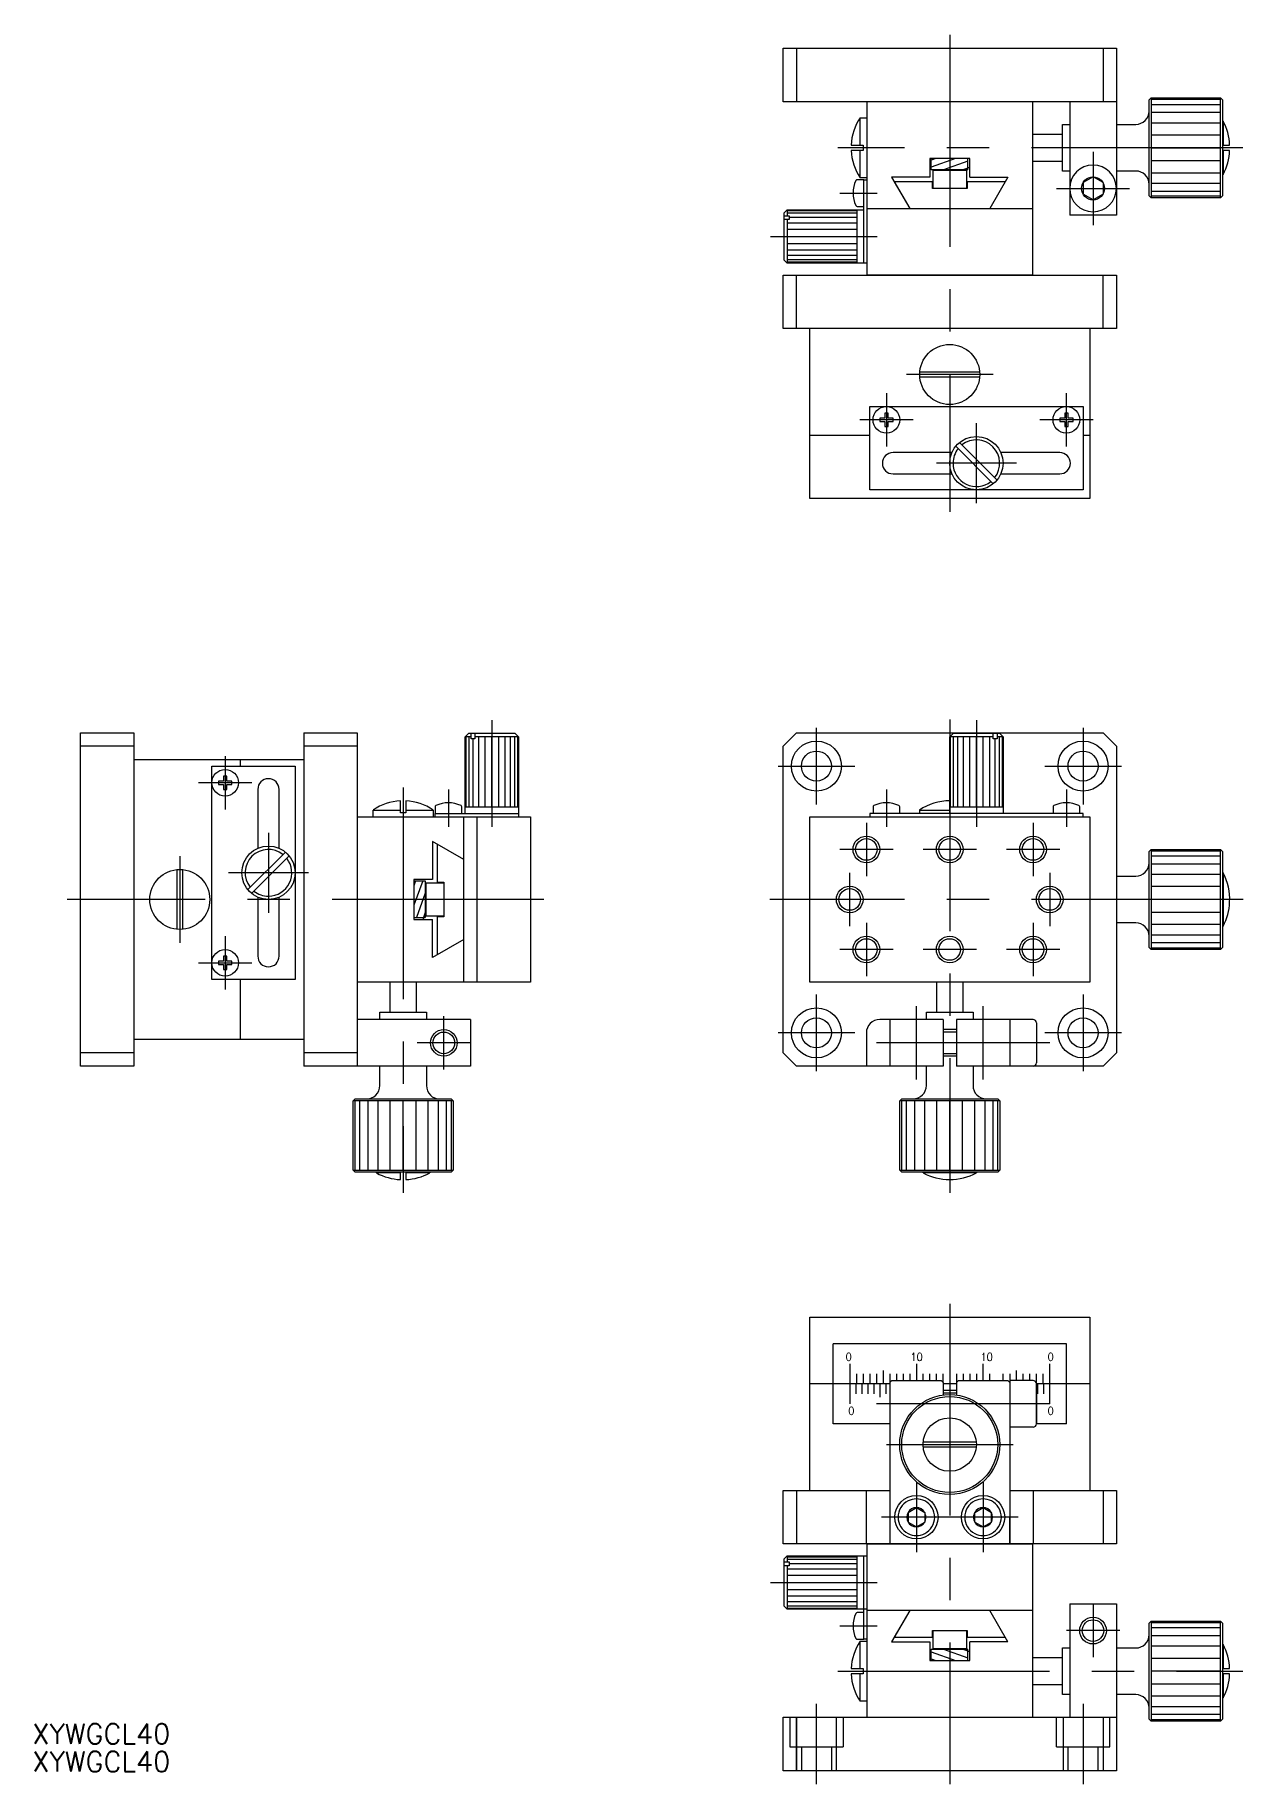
# Model space of a CAD drawing. Extents: x -137 to 241, y -133 to 130.
# Drawn here: x -137.2 to 44, y -132.6 to 129.6 of the extents above; entities that cross this region are included whole.
import ezdxf

# ---------------------------------------------------------------- set-up
doc = ezdxf.new("R2010")
doc.units = 0
doc.linetypes.add('CENTER', pattern=[50.8, 31.75, -6.35, 6.35, -6.35])
doc.linetypes.add('DASHED', pattern=[19.05, 12.7, -6.35])
doc.layers.get('0').update_dxf_attribs({"linetype": 'CONTINUOUS'})
doc.layers.add('CENTER', color=1, linetype='CENTER')
doc.styles.add('CONVERTER_2', font='txt.shx', dxfattribs={"width": 0.9})
doc.styles.get("Standard").update_dxf_attribs({"font": 'txt.shx', "height": 3, "bigfont": 'bigfont.shx'})

msp = doc.modelspace()

# ---------------------------------------------------------------- linework, layer by layer
at = {"color": 7, "linetype": 'CONTINUOUS'}
for p, q in [((-25, 127.61), (0, 127.61)), ((-25, 119.61), (-25, 127.61)), ((-23, 127.61), (-23, 119.61)), ((0, 127.61), (25, 127.61)), ((23, 127.61), (23, 119.61)), ((25, 127.61), (25, 119.61)), ((18, 119.61), (-25, 119.61)), ((-12.4, 93.61), (-12.4, 119.61)), ((12.4, 119.61), (12.4, 114.71)), ((18, 119.61), (18, 106.61)), ((25, 119.61), (18, 119.61)), ((25, 119.61), (25, 106.61)), ((29.91, 119.91), (30.21, 120.21)), ((29.91, 105.51), (29.91, 119.91)), ((30.21, 120.21), (30.21, 105.21)), ((30.21, 120.21), (40.61, 120.21)), ((40.61, 119.95), (30.21, 119.95)), ((30.21, 119.2), (40.61, 119.2)), ((40.61, 118.01), (30.21, 118.01)), ((40.61, 105.21), (40.61, 120.21)), ((40.91, 119.91), (40.61, 120.21)), ((40.91, 119.91), (40.91, 105.51)), ((-13.41, 113.11), (-13.41, 117.21)), ((-13.41, 117.21), (-12.4, 117.21)), ((16.9, 109.21), (16.9, 116.21)), ((16.9, 116.21), (18, 116.21)), ((25, 116.21), (27.91, 116.21)), ((30.21, 116.46), (40.61, 116.46)), ((40.91, 116.71), (41.01, 116.71)), ((41.01, 116.71), (41.01, 113.11)), ((-14.79, 113.11), (-13, 113.11)), ((-13, 113.11), (-13, 112.31)), ((16.9, 114.71), (12.4, 114.71)), ((12.4, 114.71), (12.4, 110.71)), ((30.21, 114.65), (40.61, 114.65)), ((40.91, 113.11), (42, 113.11)), ((-13, 112.31), (-14.79, 112.31)), ((-13.41, 108.21), (-13.41, 112.31)), ((3, 111.11), (-3, 111.11)), ((-3, 111.11), (-3, 108.31)), ((-2.8, 109.38), (-2.8, 111.11)), ((2.7, 109.38), (2.7, 111.11)), ((3, 108.31), (3, 111.11)), ((12.4, 110.71), (16.9, 110.71)), ((12.4, 110.71), (12.4, 103.61)), ((30.21, 112.71), (40.61, 112.71)), ((30.21, 110.77), (40.61, 110.77)), ((42, 112.31), (40.91, 112.31)), ((41.01, 112.31), (41.01, 108.71)), ((-12.9, 107.91), (-13.89, 107.91)), ((-12.4, 108.21), (-13.41, 108.21)), ((-12.9, 95.41), (-12.9, 107.91)), ((-12.9, 107.91), (-12.4, 107.91)), ((-3, 108.31), (-8.71, 108.31)), ((-8.71, 108.31), (-6, 103.61)), ((-8.31, 107.61), (-6, 103.61)), ((-2.6, 107.61), (-8.31, 107.61)), ((2.7, 109.38), (-2.8, 109.38)), ((-2.6, 106.61), (-2.6, 107.61)), ((-2.5, 106.61), (-2.5, 109.38)), ((2.5, 109.31), (-2.5, 109.31)), ((2.5, 109.38), (2.5, 106.61)), ((8.31, 107.61), (2.6, 107.61)), ((2.6, 107.61), (2.6, 106.61)), ((3, 109.71), (2.7, 109.71)), ((3, 108.31), (8.71, 108.31)), ((8.71, 108.31), (6, 103.61)), ((18, 109.21), (16.9, 109.21)), ((21.5, 108.34), (20, 107.48)), ((23, 107.48), (21.5, 108.34)), ((27.91, 109.21), (25, 109.21)), ((30.21, 108.96), (40.61, 108.96)), ((41.01, 108.71), (40.91, 108.71)), ((2.6, 106.61), (-2.6, 106.61)), ((18, 106.61), (18, 102.61)), ((20, 107.48), (20, 105.74)), ((21.5, 104.88), (20, 105.74)), ((23, 105.74), (21.5, 104.88)), ((23, 107.48), (23, 105.74)), ((25, 106.61), (25, 102.61)), ((29.91, 105.51), (30.21, 105.21)), ((30.21, 107.41), (40.61, 107.41)), ((30.21, 106.21), (40.61, 106.21)), ((30.21, 105.47), (40.61, 105.47)), ((40.61, 105.21), (30.21, 105.21)), ((40.91, 105.51), (40.61, 105.21)), ((-24.9, 102.91), (-24.4, 103.41)), ((-24.9, 102.91), (-24.9, 95.91)), ((-24.9, 102.51), (-24.1, 102.51)), ((-24.4, 103.41), (-12.9, 103.41)), ((-24.4, 103.41), (-24.4, 102.51)), ((-24.4, 103.27), (-13.9, 103.27)), ((-13.9, 102.87), (-24.4, 102.87)), ((-24.1, 102.51), (-24.1, 101.94)), ((-13.9, 95.41), (-13.9, 103.41)), ((-13.89, 103.91), (-12.9, 103.91)), ((-12.4, 103.61), (12.4, 103.61)), ((12.4, 103.61), (12.4, 93.61)), ((21.5, 102.61), (18, 102.61)), ((25, 102.61), (21.5, 102.61)), ((-24.1, 101.94), (-24.9, 101.94)), ((-24.4, 101.94), (-24.4, 95.41)), ((-13.9, 101.41), (-24.4, 101.41)), ((-13.9, 100.44), (-24.4, 100.44)), ((-13.9, 102.24), (-24.1, 102.24)), ((-24.4, 99.41), (-13.9, 99.41)), ((-24.4, 98.37), (-13.9, 98.37)), ((-24.4, 97.41), (-13.9, 97.41)), ((-24.4, 95.41), (-24.9, 95.91)), ((-24.4, 96.58), (-13.9, 96.58)), ((-24.4, 95.95), (-13.9, 95.95)), ((-13.9, 95.55), (-24.4, 95.55)), ((-12.4, 95.41), (-24.4, 95.41)), ((-25, 93.61), (25, 93.61)), ((-25, 85.61), (-25, 93.61)), ((-23, 85.61), (-23, 93.61)), ((12.4, 93.61), (-12.4, 93.61)), ((-10, 93.61), (0, 93.61)), ((0, 93.61), (9, 93.61)), ((9, 93.61), (10, 93.61)), ((9, 93.61), (10, 93.61)), ((10, 93.61), (12.4, 93.61)), ((23, 85.61), (23, 93.61)), ((25, 93.61), (25, 85.61)), ((25, 85.61), (-25, 85.61)), ((-21, 60.11), (-21, 85.61)), ((21, 85.61), (21, 60.11)), ((-4.48, 79.11), (4.48, 79.11)), ((4.48, 78.31), (-4.48, 78.31)), ((-12, 73.91), (20, 73.91)), ((-12, 61.41), (-12, 73.91)), ((20, 73.91), (20, 61.41)), ((-9.75, 72.16), (-10.5, 72.16)), ((-10.5, 72.16), (-10.5, 71.66)), ((-10.5, 71.66), (-9.75, 71.66)), ((-9.75, 72.91), (-9.75, 72.16)), ((-9.25, 72.91), (-9.75, 72.91)), ((-9.75, 71.66), (-9.75, 70.91)), ((-9.75, 70.91), (-9.25, 70.91)), ((-9.25, 72.16), (-9.25, 72.91)), ((-8.5, 72.16), (-9.25, 72.16)), ((-9.25, 71.66), (-8.5, 71.66)), ((-9.25, 70.91), (-9.25, 71.66)), ((-8.5, 71.66), (-8.5, 72.16)), ((16.5, 72.16), (16.5, 71.66)), ((17.25, 72.16), (16.5, 72.16)), ((16.5, 71.66), (17.25, 71.66)), ((17.75, 72.91), (17.25, 72.91)), ((17.25, 72.91), (17.25, 72.16)), ((17.25, 71.66), (17.25, 70.91)), ((17.25, 70.91), (17.75, 70.91)), ((17.75, 72.16), (17.75, 72.91)), ((18.5, 72.16), (17.75, 72.16)), ((17.75, 70.91), (17.75, 71.66)), ((17.75, 71.66), (18.5, 71.66)), ((18.5, 71.66), (18.5, 72.16)), ((-21, 69.61), (-12, 69.61)), ((1.47, 68.51), (7.1, 62.88)), ((20, 69.61), (21, 69.61)), ((0.33, 67.01), (-8.5, 67.01)), ((6.53, 62.31), (0.9, 67.94)), ((16.5, 67.01), (7.67, 67.01)), ((-8.5, 63.81), (0.33, 63.81)), ((7.67, 63.81), (16.5, 63.81)), ((20, 61.41), (-12, 61.41)), ((21, 60.11), (-21, 60.11)), ((-130.4, -25), (-130.4, 25)), ((-130.4, 25), (-122.4, 25)), ((-122.4, 25), (-122.4, -25)), ((-96.9, 25), (-96.9, -25)), ((-96.9, 25), (-88.9, 25)), ((-88.9, 25), (-88.9, -18)), ((-72.7, 24.4), (-72.2, 24.9)), ((-72.7, 12.9), (-72.7, 24.4)), ((-71.79, 24.4), (-72.7, 24.4)), ((-72.56, 13.9), (-72.56, 24.4)), ((-65.2, 24.9), (-72.2, 24.9)), ((-72.16, 24.4), (-72.16, 13.9)), ((-71.79, 24.1), (-71.79, 24.9)), ((-71.23, 24.1), (-71.79, 24.1)), ((-71.52, 24.1), (-71.52, 13.9)), ((-71.23, 24.9), (-71.23, 24.1)), ((-64.7, 24.4), (-71.23, 24.4)), ((-70.7, 24.4), (-70.7, 13.9)), ((-69.73, 24.4), (-69.73, 13.9)), ((-68.7, 13.9), (-68.7, 24.4)), ((-67.66, 13.9), (-67.66, 24.4)), ((-66.7, 13.9), (-66.7, 24.4)), ((-65.87, 13.9), (-65.87, 24.4)), ((-65.23, 13.9), (-65.23, 24.4)), ((-65.2, 24.9), (-64.7, 24.4)), ((-64.83, 24.4), (-64.83, 13.9)), ((-64.7, 24.4), (-64.7, 12.4)), ((-23, 25), (-25, 23)), ((-23, 25), (23, 25)), ((0, 24.4), (0.5, 24.9)), ((6.53, 24.4), (0, 24.4)), ((0, 13.4), (0, 24.4)), ((0.14, 13.9), (0.14, 24.4)), ((7.5, 24.9), (0.5, 24.9)), ((0.54, 24.4), (0.54, 13.9)), ((1.17, 24.4), (1.17, 13.9)), ((2, 24.4), (2, 13.9)), ((2.96, 24.4), (2.96, 13.9)), ((4, 13.9), (4, 24.4)), ((5.04, 13.9), (5.04, 24.4)), ((6, 13.9), (6, 24.4)), ((6.53, 24.1), (6.53, 24.9)), ((7.1, 24.1), (6.53, 24.1)), ((6.83, 13.9), (6.83, 24.1)), ((7.1, 24.9), (7.1, 24.1)), ((8, 24.4), (7.1, 24.4)), ((7.46, 13.9), (7.46, 24.4)), ((7.5, 24.9), (8, 24.4)), ((7.86, 24.4), (7.86, 13.9)), ((8, 24.4), (8, 12.9)), ((23, 25), (25, 23)), ((-122.4, 23), (-130.4, 23)), ((-122.4, 21), (-96.9, 21)), ((-106.4, 20), (-106.4, 21)), ((-88.9, 23), (-96.9, 23)), ((-25, -23), (-25, 23)), ((25, 23), (25, -23)), ((-110.7, -12), (-110.7, 20)), ((-110.7, 20), (-98.2, 20)), ((-108.95, 18.5), (-108.95, 17.75)), ((-108.45, 18.5), (-108.95, 18.5)), ((-108.45, 17.75), (-108.45, 18.5)), ((-98.2, 20), (-98.2, -12)), ((-109.7, 17.75), (-109.7, 17.25)), ((-108.95, 17.75), (-109.7, 17.75)), ((-109.7, 17.25), (-108.95, 17.25)), ((-108.95, 17.25), (-108.95, 16.5)), ((-108.95, 16.5), (-108.45, 16.5)), ((-107.7, 17.75), (-108.45, 17.75)), ((-108.45, 17.25), (-107.7, 17.25)), ((-108.45, 16.5), (-108.45, 17.25)), ((-107.7, 17.25), (-107.7, 17.75)), ((-103.8, 16.5), (-103.8, 7.67)), ((-100.6, 7.67), (-100.6, 16.5)), ((-86.5, 13.41), (-82.4, 13.41)), ((-86.5, 12.4), (-86.5, 13.41)), ((-82.4, 13), (-82.4, 14.79)), ((-81.6, 14.79), (-81.6, 13)), ((-81.6, 13.41), (-77.5, 13.41)), ((-77.5, 13.41), (-77.5, 12.4)), ((-77.2, 13.89), (-77.2, 12.9)), ((-73.2, 12.9), (-73.2, 13.89)), ((-72.7, 13.9), (-64.7, 13.9)), ((-11.5, 13.89), (-11.5, 12.9)), ((-7.5, 12.9), (-7.5, 13.89)), ((-4.5, 13.4), (-4.5, 13.41)), ((-4.5, 13.4), (0, 13.4)), ((-4.5, 12.9), (-4.5, 13.4)), ((0, 13.9), (8, 13.9)), ((0, 12.9), (0, 13.4)), ((15.5, 13.89), (15.5, 12.9)), ((19.5, 12.9), (19.5, 13.89)), ((-88.9, 12.4), (-70.9, 12.4)), ((-81.6, 13), (-82.4, 13)), ((-77.2, 12.9), (-64.7, 12.9)), ((-77.2, 12.4), (-77.2, 12.9)), ((-72.9, -12.4), (-72.9, 12.4)), ((-70.9, -12.4), (-70.9, 12.4)), ((-70.9, 12.4), (-62.9, 12.4)), ((-62.9, 12.4), (-62.9, -12.4)), ((-21, -12.4), (-21, 12.4)), ((-21, 12.4), (21, 12.4)), ((-4.5, 12.9), (-12, 12.9)), ((-12, 12.9), (-12, 12.4)), ((20, 12.9), (-4.5, 12.9)), ((20, 12.4), (20, 12.9)), ((21, 12.4), (21, -12.4)), ((-77.6, 8.71), (-77.6, 3)), ((-72.9, 6), (-77.6, 8.71)), ((-76.9, 8.31), (-76.9, 2.6)), ((-105.29, 1.47), (-99.66, 7.1)), ((-99.1, 6.53), (-104.73, 0.9)), ((30.21, 7.5), (29.91, 7.2)), ((29.91, -7.2), (29.91, 7.2)), ((30.21, 7.5), (40.61, 7.5)), ((30.21, 7.5), (30.21, -7.5)), ((40.61, 7.24), (30.21, 7.24)), ((40.61, 6.5), (30.21, 6.5)), ((40.61, 5.3), (30.21, 5.3)), ((40.61, -7.5), (40.61, 7.5)), ((40.61, 7.5), (40.91, 7.2)), ((40.91, 7.2), (40.91, -7.2)), ((-115.9, -4.48), (-115.9, 4.48)), ((-115.1, 4.48), (-115.1, -4.48)), ((-77.6, 3), (-80.4, 3)), ((-80.4, 3), (-80.4, -3)), ((-80.4, 2.8), (-78.67, 2.8)), ((-78.67, 2.8), (-78.67, -2.7)), ((25, 3.5), (27.91, 3.5)), ((40.61, 3.75), (30.21, 3.75)), ((40.91, 4), (41.01, 4)), ((41.01, 4), (41.01, -4)), ((-103.8, 0.33), (-103.8, -8.5)), ((-100.6, -8.5), (-100.6, 0.33)), ((-78.67, 2.5), (-75.9, 2.5)), ((-78.6, 2.5), (-78.6, -2.5)), ((-76.9, 2.6), (-75.9, 2.6)), ((-75.9, 2.6), (-75.9, -2.6)), ((40.61, 1.94), (30.21, 1.94)), ((40.61, 0), (30.21, 0)), ((-75.9, -2.5), (-78.67, -2.5)), ((-76.9, -2.6), (-76.9, -8.31)), ((-75.9, -2.6), (-76.9, -2.6)), ((40.61, -1.94), (30.21, -1.94)), ((-80.4, -2.7), (-78.67, -2.7)), ((-80.4, -3), (-77.6, -3)), ((-79, -2.7), (-79, -3)), ((-77.6, -8.71), (-77.6, -3)), ((27.91, -3.5), (25, -3.5)), ((40.61, -3.75), (30.21, -3.75)), ((41.01, -4), (40.91, -4)), ((-72.9, -6), (-77.6, -8.71)), ((30.21, -7.5), (29.91, -7.2)), ((30.21, -5.3), (40.61, -5.3)), ((40.61, -6.5), (30.21, -6.5)), ((30.21, -7.24), (40.61, -7.24)), ((40.61, -7.5), (30.21, -7.5)), ((40.61, -7.5), (40.91, -7.2)), ((-108.95, -9.25), (-109.7, -9.25)), ((-109.7, -9.25), (-109.7, -9.75)), ((-109.7, -9.75), (-108.95, -9.75)), ((-108.95, -8.5), (-108.95, -9.25)), ((-108.45, -8.5), (-108.95, -8.5)), ((-108.95, -9.75), (-108.95, -10.5)), ((-108.45, -9.25), (-108.45, -8.5)), ((-107.7, -9.25), (-108.45, -9.25)), ((-108.45, -10.5), (-108.45, -9.75)), ((-108.45, -9.75), (-107.7, -9.75)), ((-107.7, -9.75), (-107.7, -9.25)), ((-98.2, -12), (-110.7, -12)), ((-108.95, -10.5), (-108.45, -10.5)), ((-106.4, -21), (-106.4, -12)), ((-84, -12.4), (-88.9, -12.4)), ((-80, -12.4), (-84, -12.4)), ((-84, -12.4), (-84, -16.9)), ((-72.9, -12.4), (-80, -12.4)), ((-80, -16.9), (-80, -12.4)), ((-70.9, -12.4), (-72.9, -12.4)), ((-62.9, -12.4), (-70.9, -12.4)), ((-2, -12.4), (-21, -12.4)), ((2, -12.4), (-2, -12.4)), ((-2, -12.4), (-2, -16.9)), ((21, -12.4), (2, -12.4)), ((2, -16.9), (2, -12.4)), ((-71.9, -18), (-88.9, -18)), ((-88.9, -18), (-88.9, -25)), ((-85.5, -16.9), (-78.5, -16.9)), ((-85.5, -18), (-85.5, -16.9)), ((-78.5, -16.9), (-78.5, -18)), ((-71.9, -18), (-71.9, -25)), ((-1, -18), (-10.5, -18)), ((-9, -18), (-9, -25)), ((-3.5, -16.9), (-2, -16.9)), ((-3.5, -18), (-3.5, -16.9)), ((-2, -16.9), (2, -16.9)), ((-1, -18), (-1, -19.5)), ((9, -18), (1, -18)), ((1, -18), (1, -19.5)), ((2, -16.9), (3.5, -16.9)), ((3.5, -16.9), (3.5, -18)), ((9, -18), (7.14, -18)), ((12.5, -18), (9, -18)), ((9, -18), (9, -25)), ((-12.5, -20), (-12.5, -25)), ((-1, -19.5), (-1, -19.88)), ((1, -19.5), (-1, -19.5)), ((-1, -19.88), (-1, -23.12)), ((1, -19.5), (1, -19.88)), ((1, -19.88), (1, -23.12)), ((13, -18.5), (13, -24.5)), ((-122.4, -23), (-130.4, -23)), ((-96.9, -21), (-122.4, -21)), ((-88.9, -23), (-96.9, -23)), ((-23, -25), (-25, -23)), ((-1, -23.12), (-1, -23.5)), ((-1, -23.5), (-1, -25)), ((1, -23.5), (-1, -23.5)), ((1, -23.12), (1, -23.5)), ((1, -23.5), (1, -25)), ((23, -25), (25, -23)), ((-122.4, -25), (-130.4, -25)), ((-88.9, -25), (-96.9, -25)), ((-71.9, -25), (-88.9, -25)), ((-85.5, -27.91), (-85.5, -25)), ((-78.5, -25), (-78.5, -27.91)), ((-1, -25), (-23, -25)), ((-3.5, -27.9), (-3.5, -25)), ((9, -25), (1, -25)), ((3.5, -25), (3.5, -27.9)), ((11.14, -25), (7.14, -25)), ((11.14, -25), (7.14, -25)), ((12.5, -25), (9, -25)), ((23, -25), (12.5, -25)), ((-89.5, -30.21), (-89.2, -29.91)), ((-74.5, -30.21), (-89.5, -30.21)), ((-89.5, -40.61), (-89.5, -30.21)), ((-89.24, -30.21), (-89.24, -40.61)), ((-89.2, -29.91), (-74.8, -29.91)), ((-88.49, -40.61), (-88.49, -30.21)), ((-87.3, -30.21), (-87.3, -40.61)), ((-85.75, -40.61), (-85.75, -30.21)), ((-83.94, -40.61), (-83.94, -30.21)), ((-82, -40.61), (-82, -30.21)), ((-80.05, -40.61), (-80.05, -30.21)), ((-78.25, -40.61), (-78.25, -30.21)), ((-76.69, -40.61), (-76.69, -30.21)), ((-75.5, -40.61), (-75.5, -30.21)), ((-74.5, -30.21), (-74.8, -29.91)), ((-74.75, -40.61), (-74.75, -30.21)), ((-74.5, -30.21), (-74.5, -40.61)), ((-7.5, -30.2), (-7.2, -29.9)), ((7.5, -30.2), (-7.5, -30.2)), ((-7.5, -40.6), (-7.5, -30.2)), ((-7.24, -30.2), (-7.24, -40.6)), ((-7.2, -29.9), (7.2, -29.9)), ((-6.5, -40.6), (-6.5, -30.2)), ((-5.3, -30.2), (-5.3, -40.6)), ((-3.75, -40.6), (-3.75, -30.2)), ((-1.94, -40.6), (-1.94, -30.2)), ((0, -40.6), (0, -30.2)), ((1.94, -40.6), (1.94, -30.2)), ((3.75, -40.6), (3.75, -30.2)), ((5.3, -40.6), (5.3, -30.2)), ((6.5, -40.6), (6.5, -30.2)), ((7.5, -30.2), (7.2, -29.9)), ((7.24, -40.6), (7.24, -30.2)), ((7.5, -30.2), (7.5, -40.6)), ((-89.5, -40.61), (-74.5, -40.61)), ((-89.5, -40.61), (-89.2, -40.91)), ((-74.8, -40.91), (-89.2, -40.91)), ((-86, -41.01), (-86, -40.91)), ((-82.4, -41.01), (-86, -41.01)), ((-82.4, -42), (-82.4, -40.91)), ((-81.6, -40.91), (-81.6, -42)), ((-78, -41.01), (-81.6, -41.01)), ((-78, -40.91), (-78, -41.01)), ((-74.5, -40.61), (-74.8, -40.91)), ((-7.5, -40.6), (7.5, -40.6)), ((-7.5, -40.6), (-7.2, -40.9)), ((7.2, -40.9), (-7.2, -40.9)), ((-4, -41), (-4, -40.9)), ((4, -41), (-4, -41)), ((4, -40.9), (4, -41)), ((7.5, -40.6), (7.2, -40.9)), ((-21, -62.62), (21, -62.62)), ((-21, -88.62), (-21, -62.62)), ((21, -62.62), (21, -88.62)), ((17.5, -66.62), (-17.5, -66.62)), ((-17.5, -78.62), (-17.5, -66.62)), ((17.5, -78.62), (17.5, -66.62)), ((-15, -69.62), (-15, -71.12)), ((-10, -70.62), (-10, -72.62)), ((-5, -69.62), (-5, -72.12)), ((5, -72.12), (5, -69.62)), ((10, -72.12), (10, -70.62)), ((15, -71.12), (15, -69.62)), ((-9, -72.62), (-21, -72.62)), ((-15, -71.12), (-15, -72.62)), ((-15, -71.12), (-15, -72.62)), ((-15, -71.12), (-15, -72.62)), ((-15, -72.62), (-15, -74.12)), ((-15, -72.62), (-15, -74.12)), ((-15, -72.62), (-15, -74.12)), ((-14.1, -72.62), (-14.1, -74.12)), ((-14, -71.12), (-14, -72.62)), ((-13, -72.62), (-14, -72.62)), ((-13.2, -72.62), (-13.2, -74.12)), ((-13, -71.12), (-13, -72.62)), ((-12, -72.62), (-13, -72.62)), ((-12.3, -72.62), (-12.3, -74.12)), ((-12, -71.12), (-12, -72.62)), ((-11, -72.62), (-12, -72.62)), ((-11.4, -72.62), (-11.4, -74.12)), ((-11, -71.12), (-11, -72.62)), ((-10, -72.62), (-11, -72.62)), ((-10.5, -72.62), (-10.5, -74.62)), ((-9, -72.62), (-10, -72.62)), ((-9.6, -72.62), (-9.6, -74.12)), ((-9, -71.12), (-9, -72.62)), ((-9, -71.62), (-9, -88.62)), ((-9, -71.62), (-9, -72.62)), ((-8.7, -72.12), (-9, -72.42)), ((-9, -72.42), (-9, -73.12)), ((-8.7, -72.12), (-1.3, -72.12)), ((-8, -71.12), (-8, -72.12)), ((-7, -71.12), (-7, -72.12)), ((-6, -71.12), (-6, -72.12)), ((-4, -72.12), (-4, -71.12)), ((-3, -72.12), (-3, -71.12)), ((-2, -72.12), (-2, -71.12)), ((-1.3, -72.12), (-1, -72.42)), ((-1, -72.42), (-1, -71.12)), ((-1, -72.42), (-1, -72.62)), ((-1, -72.42), (-1, -72.62)), ((0, -72.62), (-1, -72.62)), ((-1, -72.62), (-1, -74.29)), ((1, -72.62), (0, -72.62)), ((1, -71.12), (1, -72.42)), ((1, -72.42), (1.3, -72.12)), ((1, -72.42), (1, -72.62)), ((1, -72.62), (1, -74.29)), ((1.3, -72.12), (5, -72.12)), ((2, -71.12), (2, -72.12)), ((3, -71.12), (3, -72.12)), ((4, -71.12), (4, -72.12)), ((5, -72.12), (6, -72.12)), ((6, -72.12), (6, -71.12)), ((6, -72.12), (7, -72.12)), ((7, -72.12), (8, -72.12)), ((8, -72.12), (8, -71.12)), ((8, -72.12), (8.7, -72.12)), ((8.7, -72.12), (9, -72.42)), ((9, -71.12), (9, -72.12)), ((9, -72.12), (9, -88.62)), ((10, -72.12), (9, -72.12)), ((12.5, -72.12), (9, -72.12)), ((11, -72.12), (10, -72.12)), ((11, -72.12), (11, -71.12)), ((12, -72.12), (11, -72.12)), ((12, -72.12), (12, -71.12)), ((12.5, -72.12), (12, -72.12)), ((13, -72.62), (13, -71.12)), ((15, -72.62), (13, -72.62)), ((21, -72.62), (13, -72.62)), ((13, -78.62), (13, -72.62)), ((13, -72.62), (13, -78.62)), ((13.2, -74.12), (13.2, -72.62)), ((14, -72.62), (14, -71.12)), ((14.1, -74.12), (14.1, -72.62)), ((15, -72.62), (15, -71.12)), ((15, -72.62), (15, -71.12)), ((15, -74.12), (15, -72.62)), ((15, -74.12), (15, -72.62)), ((-15, -74.12), (-15, -75.62)), ((1, -73.62), (-1, -73.62)), ((15, -75.62), (15, -74.12)), ((-9, -78.62), (-17.5, -78.62)), ((17.5, -78.62), (13, -78.62)), ((12.5, -79.12), (9, -79.12)), ((12.5, -79.12), (9, -79.12)), ((-3.98, -81.32), (3.98, -81.32)), ((3.98, -82.12), (-3.98, -82.12)), ((-25, -88.62), (-10, -88.62)), ((-25, -96.62), (-25, -88.62)), ((-23, -88.62), (-23, -96.62)), ((-12.5, -96.62), (-12.5, -88.62)), ((-10, -88.62), (-9, -88.62)), ((-9, -88.62), (-9, -92.62)), ((9, -88.62), (25, -88.62)), ((9, -88.62), (10, -88.62)), ((9, -88.62), (9, -96.62)), ((12.5, -88.62), (12.5, -96.62)), ((23, -88.62), (23, -96.62)), ((25, -88.62), (25, -96.62)), ((-6.25, -91.9), (-5, -91.17)), ((-5, -91.17), (-3.75, -91.9)), ((3.75, -91.9), (5, -91.17)), ((5, -91.17), (6.25, -91.9)), ((-9, -92.62), (-9, -96.62)), ((-6.25, -91.9), (-6.25, -93.34)), ((-6.25, -93.34), (-5, -94.06)), ((-5, -94.06), (-3.75, -93.34)), ((-3.75, -91.9), (-3.75, -93.34)), ((3.75, -93.34), (3.75, -91.9)), ((3.75, -93.34), (5, -94.06)), ((5, -94.06), (6.25, -93.34)), ((6.25, -93.34), (6.25, -91.9)), ((9, -96.62), (9, -92.62)), ((-10, -96.62), (-25, -96.62)), ((-12.4, -98.42), (-12.4, -96.62)), ((-12.4, -96.62), (12.4, -96.62)), ((-9, -96.62), (-10, -96.62)), ((-5, -96.62), (-9, -96.62)), ((5, -96.62), (-5, -96.62)), ((9, -96.62), (5, -96.62)), ((10, -96.62), (9, -96.62)), ((10, -96.62), (9, -96.62)), ((25, -96.62), (10, -96.62)), ((12.4, -96.62), (12.4, -106.62)), ((-24.9, -98.92), (-24.4, -98.42)), ((-24.9, -98.92), (-24.9, -105.92)), ((-24.9, -99.32), (-24.1, -99.32)), ((-24.4, -98.42), (-12.4, -98.42)), ((-24.4, -98.42), (-24.4, -99.32)), ((-24.4, -98.55), (-13.9, -98.55)), ((-13.9, -98.95), (-24.4, -98.95)), ((-24.1, -99.32), (-24.1, -99.89)), ((-13.9, -99.59), (-24.1, -99.59)), ((-13.9, -106.42), (-13.9, -98.42)), ((-12.9, -110.92), (-12.9, -98.42)), ((-12.4, -122.62), (-12.4, -98.42)), ((-24.1, -99.89), (-24.9, -99.89)), ((-24.4, -99.89), (-24.4, -106.42)), ((-13.9, -100.42), (-24.4, -100.42)), ((-13.9, -101.38), (-24.4, -101.38)), ((-24.4, -102.42), (-13.9, -102.42)), ((-24.4, -103.45), (-13.9, -103.45)), ((-24.4, -104.42), (-13.9, -104.42)), ((-24.4, -106.42), (-24.9, -105.92)), ((-24.4, -105.25), (-13.9, -105.25)), ((-24.4, -105.88), (-13.9, -105.88)), ((-13.9, -106.28), (-24.4, -106.28)), ((-12.4, -106.42), (-24.4, -106.42)), ((-12.9, -106.92), (-13.89, -106.92)), ((12.4, -106.62), (-12.4, -106.62)), ((-6, -106.62), (-8.71, -111.32)), ((-6, -106.62), (-8.31, -110.62)), ((8.71, -111.32), (6, -106.62)), ((12.4, -106.62), (12.4, -113.72)), ((18, -105.62), (25, -105.62)), ((18, -105.62), (18, -122.62)), ((25, -105.62), (25, -122.62)), ((-2.6, -109.62), (2.6, -109.62)), ((-2.6, -110.62), (-2.6, -109.62)), ((-2.5, -112.39), (-2.5, -109.62)), ((2.5, -109.62), (2.5, -112.39)), ((2.6, -109.62), (2.6, -110.62)), ((30.21, -108.22), (29.91, -108.52)), ((29.91, -122.92), (29.91, -108.52)), ((30.21, -108.22), (40.61, -108.22)), ((30.21, -108.22), (30.21, -123.22)), ((40.61, -108.47), (30.21, -108.47)), ((40.61, -109.22), (30.21, -109.22)), ((40.61, -123.22), (40.61, -108.22)), ((40.61, -108.22), (40.91, -108.52)), ((40.91, -108.52), (40.91, -122.92)), ((-13.89, -110.92), (-12.9, -110.92)), ((-13.41, -111.22), (-12.4, -111.22)), ((-13.41, -115.32), (-13.41, -111.22)), ((-12.4, -110.92), (-12.9, -110.92)), ((-8.71, -111.32), (-3, -111.32)), ((-8.31, -110.62), (-2.6, -110.62)), ((-3, -111.32), (-3, -114.12)), ((-2.8, -112.39), (2.7, -112.39)), ((-2.8, -114.12), (-2.8, -112.39)), ((-2.5, -112.32), (2.5, -112.32)), ((2.6, -110.62), (8.31, -110.62)), ((2.7, -114.12), (2.7, -112.39)), ((2.7, -112.72), (3, -112.72)), ((8.71, -111.32), (3, -111.32)), ((3, -114.12), (3, -111.32)), ((16.9, -112.22), (18, -112.22)), ((16.9, -119.22), (16.9, -112.22)), ((25, -112.22), (27.91, -112.22)), ((40.61, -110.42), (30.21, -110.42)), ((40.61, -111.97), (30.21, -111.97)), ((40.91, -111.72), (41.01, -111.72)), ((41.01, -111.72), (41.01, -115.32)), ((-14.79, -115.32), (-13, -115.32)), ((-13, -115.32), (-13, -116.12)), ((-3, -114.12), (3, -114.12)), ((16.9, -113.72), (12.4, -113.72)), ((12.4, -113.72), (12.4, -117.72)), ((40.61, -113.78), (30.21, -113.78)), ((40.91, -115.32), (42, -115.32)), ((-13, -116.12), (-14.79, -116.12)), ((-13.41, -120.22), (-13.41, -116.12)), ((12.4, -117.72), (16.9, -117.72)), ((12.4, -117.72), (12.4, -122.62)), ((40.61, -115.72), (30.21, -115.72)), ((40.61, -117.66), (30.21, -117.66)), ((42, -116.12), (40.91, -116.12)), ((41.01, -116.12), (41.01, -119.72)), ((-12.4, -120.22), (-13.41, -120.22)), ((18, -119.22), (16.9, -119.22)), ((27.91, -119.22), (25, -119.22)), ((40.61, -119.47), (30.21, -119.47)), ((41.01, -119.72), (40.91, -119.72)), ((-25, -122.62), (18, -122.62)), ((-25, -130.62), (-25, -122.62)), ((-24, -122.62), (-16, -122.62)), ((-23, -122.62), (-23, -130.62)), ((-23, -130.62), (-23, -122.62)), ((-17, -130.62), (-17, -122.62)), ((16, -122.62), (24, -122.62)), ((17, -122.62), (17, -130.62)), ((18, -122.62), (25, -122.62)), ((23, -122.62), (23, -130.62)), ((25, -122.62), (25, -130.62)), ((30.21, -123.22), (29.91, -122.92)), ((30.21, -121.02), (40.61, -121.02)), ((40.61, -122.21), (30.21, -122.21)), ((30.21, -122.96), (40.61, -122.96)), ((40.61, -123.22), (30.21, -123.22)), ((40.61, -123.22), (40.91, -122.92)), ((0, -130.62), (-25, -130.62)), ((-22.25, -130.62), (-24, -130.62)), ((-17.75, -130.62), (-22.25, -130.62)), ((-16, -130.62), (-17.75, -130.62)), ((25, -130.62), (0, -130.62)), ((17.75, -130.62), (16, -130.62)), ((22.25, -130.62), (17.75, -130.62)), ((24, -130.62), (22.25, -130.62))]:
    msp.add_line(p, q, dxfattribs=at)
at = {"color": 3, "linetype": 'CONTINUOUS'}
for p, q in [((-2.06, 111.11), (-2.8, 110.84)), ((0.86, 111.11), (-2.8, 109.78)), ((2.7, 110.71), (-0.95, 109.38)), ((2.7, 109.65), (1.97, 109.38)), ((-80.13, 2.8), (-80.4, 2.06)), ((-79.06, 2.8), (-80.4, -0.86)), ((-78.67, 0.95), (-80, -2.7)), ((-78.67, -1.97), (-78.94, -2.7)), ((1, -19.88), (-1, -19.88)), ((1, -23.12), (-1, -23.12)), ((1, -74), (-1, -74)), ((-0.95, -112.39), (2.7, -113.72)), ((1.97, -112.39), (2.7, -112.66)), ((-2.8, -112.78), (0.86, -114.12)), ((-2.8, -113.85), (-2.06, -114.12))]:
    msp.add_line(p, q, dxfattribs=at)
at = {"color": 3, "linetype": 'DASHED'}
for p, q in [((-24, -122.62), (-24, -127.02)), ((-16, -122.62), (-16, -127.02)), ((16, -127.02), (16, -122.62)), ((24, -127.02), (24, -122.62)), ((-24, -127.02), (-16, -127.02)), ((-22.25, -127.02), (-22.25, -130.62)), ((-17.75, -127.02), (-17.75, -130.62)), ((16, -127.02), (24, -127.02)), ((17.75, -130.62), (17.75, -127.02)), ((22.25, -130.62), (22.25, -127.02))]:
    msp.add_line(p, q, dxfattribs=at)
at = {"color": 7, "linetype": 'CONTINUOUS'}
for centre, radius in [((21.5, 106.61), 1.73), ((0, 78.71), 4.5), ((-9.5, 71.91), 2), ((17.5, 71.91), 2), ((4, 65.41), 4), ((-20, 20), 3.75), ((20, 20), 3.75), ((-20, 20), 2.25), ((20, 20), 2.25), ((-108.7, 17.5), 2), ((-102.2, 4), 4), ((-12.5, 7.5), 1.62), ((0, 7.5), 1.62), ((12.5, 7.5), 1.62), ((-115.5, 0), 4.5), ((-15, 0), 1.62), ((15, 0), 1.62), ((-108.7, -9.5), 2), ((-12.5, -7.5), 1.62), ((0, -7.5), 1.62), ((12.5, -7.5), 1.62), ((-20, -20), 3.75), ((-20, -20), 2.25), ((20, -20), 3.75), ((20, -20), 2.25), ((-75.9, -21.5), 1.62), ((0, -81.72), 7.5), ((0, -81.72), 7.2), ((0, -81.72), 4), ((-5, -92.62), 3.25), ((5, -92.62), 3.25), ((21.5, -109.62), 1.62)]:
    msp.add_circle(centre, radius, dxfattribs=at)
at = {"color": 3, "linetype": 'CONTINUOUS'}
for centre in [(-12.5, 7.5), (0, 7.5), (12.5, 7.5), (-15, 0), (15, 0), (-12.5, -7.5), (0, -7.5), (12.5, -7.5), (-75.9, -21.5), (21.5, -109.62)]:
    msp.add_circle(centre, 2, dxfattribs=at)
at = {"color": 7, "linetype": 'CONTINUOUS'}
for centre, radius, start, end in [((27.91, 118.21), 2, 270, 0), ((-6.8, 112.71), 8, 145.7711, 177.134), ((33.51, 112.71), 8.5, 2.6973, 28.0725), ((-6.8, 112.71), 8, 182.866, 214.2289), ((33.51, 112.71), 8.5, 331.9275, 357.3027), ((-10.15, 105.91), 4.35, 154.3284, 205.6716), ((-13.89, 107.71), 0.2, 90, 154.3284), ((21.5, 106.61), 3.5, 90, 180), ((21.5, 106.61), 3.5, 0, 90), ((27.91, 107.21), 2, 0, 90), ((21.5, 106.61), 3.5, 180, 270), ((21.5, 106.61), 3.5, 270, 0), ((-13.89, 104.11), 0.2, 205.6716, 270), ((4, 65.41), 3.5, 321.5624, 128.4376), ((-8.5, 65.41), 1.6, 90, 270), ((4, 65.41), 3.5, 141.5624, 180), ((16.5, 65.41), 1.6, 270, 90), ((4, 65.41), 3.5, 180, 308.4376), ((-102.2, 16.5), 1.6, 0, 180), ((-82, 6.8), 8, 92.866, 124.2289), ((-82, 6.8), 8, 55.7711, 87.134), ((-77, 13.89), 0.2, 115.6716, 180), ((-75.2, 10.15), 4.35, 64.3284, 115.6716), ((-73.4, 13.89), 0.2, 0, 64.3284), ((-11.3, 13.89), 0.2, 115.6716, 180), ((-9.5, 10.15), 4.35, 64.3284, 115.6716), ((-7.7, 13.89), 0.2, 0, 64.3284), ((0, 6.8), 8, 90, 124.4115), ((15.7, 13.89), 0.2, 115.6716, 180), ((17.5, 10.15), 4.35, 64.3284, 115.6716), ((19.3, 13.89), 0.2, 0, 64.3284), ((-102.2, 4), 3.5, 51.5624, 218.4376), ((-102.2, 4), 3.5, 270, 38.4376), ((27.91, 5.5), 2, 270, 0), ((33.51, 0), 8.5, 357.3027, 28.0725), ((-102.2, 4), 3.5, 231.5624, 270), ((33.51, 0), 8.5, 331.9275, 357.3027), ((27.91, -5.5), 2, 0, 90), ((-102.2, -8.5), 1.6, 180, 0), ((-10.5, -20), 2, 90, 180), ((12.5, -18.5), 0.5, 0, 90), ((12.5, -24.5), 0.5, 270, 0), ((-87.5, -27.91), 2, 270, 0), ((-76.5, -27.91), 2, 180, 270), ((-5.5, -27.9), 2, 270, 0), ((5.5, -27.9), 2, 180, 270), ((-82, -33.51), 8.5, 241.9275, 267.3027), ((-82, -33.51), 8.5, 272.6973, 298.0725), ((0, -33.5), 8.5, 241.9275, 270), ((0, -33.5), 8.5, 270, 298.0725), ((12.5, -72.62), 0.5, 0, 90), ((12.5, -72.62), 0.5, 0, 90), ((12.5, -78.62), 0.5, 270, 0), ((12.5, -78.62), 0.5, 270, 0), ((-5, -92.62), 2.75, 117.0357, 242.9643), ((-5, -92.62), 2.75, 62.9643, 117.0357), ((-5, -92.62), 1.44, 90, 150), ((-5, -92.62), 1.44, 30, 90), ((-5, -92.62), 2.75, 0, 62.9643), ((5, -92.62), 2.75, 117.0357, 180), ((5, -92.62), 2.75, 62.9643, 117.0357), ((5, -92.62), 1.44, 90, 150), ((5, -92.62), 1.44, 30, 90), ((5, -92.62), 2.75, 297.0357, 62.9643), ((-5, -92.62), 1.44, 150, 210), ((-5, -92.62), 1.44, 210, 270), ((-5, -92.62), 1.44, 270, 330), ((-5, -92.62), 1.44, 0, 30), ((-5, -92.62), 2.75, 297.0357, 0), ((-5, -92.62), 1.44, 330, 0), ((5, -92.62), 2.75, 180, 242.9643), ((5, -92.62), 1.44, 150, 180), ((5, -92.62), 1.44, 180, 210), ((5, -92.62), 1.44, 210, 270), ((5, -92.62), 1.44, 270, 330), ((5, -92.62), 1.44, 330, 30), ((-5, -92.62), 2.75, 242.9643, 297.0357), ((5, -92.62), 2.75, 242.9643, 297.0357), ((-10.15, -108.92), 4.35, 154.3284, 205.6716), ((-13.89, -107.12), 0.2, 90, 154.3284), ((-6.8, -115.72), 8, 145.7711, 177.134), ((-13.89, -110.72), 0.2, 205.6716, 270), ((27.91, -110.22), 2, 270, 0), ((33.51, -115.72), 8.5, 2.6973, 28.0725), ((-6.8, -115.72), 8, 182.866, 214.2289), ((33.51, -115.72), 8.5, 331.9275, 357.3027), ((27.91, -121.22), 2, 0, 90)]:
    msp.add_arc(centre, radius, start, end, dxfattribs=at)
at = {"layer": 'CENTER', "color": 1, "linetype": 'CENTER'}
for p, q in [((0, 129.61), (0, 58.11)), ((44, 112.71), (-16.79, 112.71)), ((21.5, 112.11), (21.5, 101.11)), ((-16.5, 105.91), (-10.9, 105.91)), ((16, 106.61), (27, 106.61)), ((-26.9, 99.41), (-10.9, 99.41)), ((6.5, 78.71), (-6.5, 78.71)), ((-9.5, 75.91), (-9.5, 67.91)), ((17.5, 67.91), (17.5, 75.91)), ((-5.5, 71.91), (-13.5, 71.91)), ((4, 59.41), (4, 71.41)), ((21.5, 71.91), (13.5, 71.91)), ((10, 65.41), (-2, 65.41)), ((-68.7, 26.9), (-68.7, 10.9)), ((0, 27), (0, -44)), ((4, 26.9), (4, 10.9)), ((-20, 14.25), (-20, 25.75)), ((20, 25.75), (20, 14.25)), ((-108.7, 21.5), (-108.7, 13.5)), ((-25.75, 20), (-14.25, 20)), ((14.25, 20), (25.75, 20)), ((-104.7, 17.5), (-112.7, 17.5)), ((-82, 16.79), (-82, -44)), ((-75.2, 16.5), (-75.2, 10.9)), ((-9.5, 16.5), (-9.5, 10.9)), ((17.5, 16.5), (17.5, 10.9)), ((-12.5, 11.5), (-12.5, 3.5)), ((12.5, 11.5), (12.5, 3.5)), ((-102.2, 10), (-102.2, -2)), ((-115.5, 6.5), (-115.5, -6.5)), ((-8.5, 7.5), (-16.5, 7.5)), ((4, 7.5), (-4, 7.5)), ((16.5, 7.5), (8.5, 7.5)), ((-96.2, 4), (-108.2, 4)), ((-15, -4), (-15, 4)), ((15, 4), (15, -4)), ((-60.9, 0), (-132.4, 0)), ((44.01, 0), (-27, 0)), ((-12.5, -3.5), (-12.5, -11.5)), ((12.5, -3.5), (12.5, -11.5)), ((-108.7, -5.5), (-108.7, -13.5)), ((-8.5, -7.5), (-16.5, -7.5)), ((4, -7.5), (-4, -7.5)), ((16.5, -7.5), (8.5, -7.5)), ((-112.7, -9.5), (-104.7, -9.5)), ((-20, -25.75), (-20, -14.25)), ((20, -14.25), (20, -25.75)), ((-75.9, -25.5), (-75.9, -17.5)), ((-5, -27), (-5, -16)), ((5, -27), (5, -16)), ((-14.25, -20), (-25.75, -20)), ((25.75, -20), (14.25, -20)), ((-71.9, -21.5), (-79.9, -21.5)), ((15, -21.5), (-11, -21.5)), ((0, -60.62), (0, -132.62)), ((15, -75.62), (-11, -75.62)), ((-9.5, -81.72), (9.5, -81.72)), ((-5, -87.37), (-5, -97.87)), ((5, -87.37), (5, -97.87)), ((10.25, -92.62), (-10.25, -92.62)), ((-26.9, -102.42), (-10.9, -102.42)), ((21.5, -105.62), (21.5, -113.62)), ((-16.5, -108.92), (-10.9, -108.92)), ((25.5, -109.62), (17.5, -109.62)), ((-16.79, -115.72), (44, -115.72)), ((-20, -132.62), (-20, -120.62)), ((20, -120.62), (20, -132.62))]:
    msp.add_line(p, q, dxfattribs=at)

# ---------------------------------------------------------------- texts
at = {"color": 7, "linetype": 'CONTINUOUS', "style": 'CONVERTER_2', "width": 0.9}
msp.add_text('0', height=1.2, rotation=180, dxfattribs=at).set_placement((-14.68, -67.97))
for s, p in [('10', (-5.89, -69.18)), ('10', (4.63, -69.18)), ('0', (14.68, -69.17)), ('0', (-15.22, -77.27)), ('0', (14.68, -77.27))]:
    msp.add_text(s, height=1.2, dxfattribs=at).set_placement(p)
at = {"color": 7, "linetype": 'CONTINUOUS'}
for p in [(-137.62, -126.59), (-137.62, -130.76)]:
    msp.add_text('XYWGCL40', height=3, dxfattribs=at).set_placement(p)

doc.saveas('drawing.dxf')
